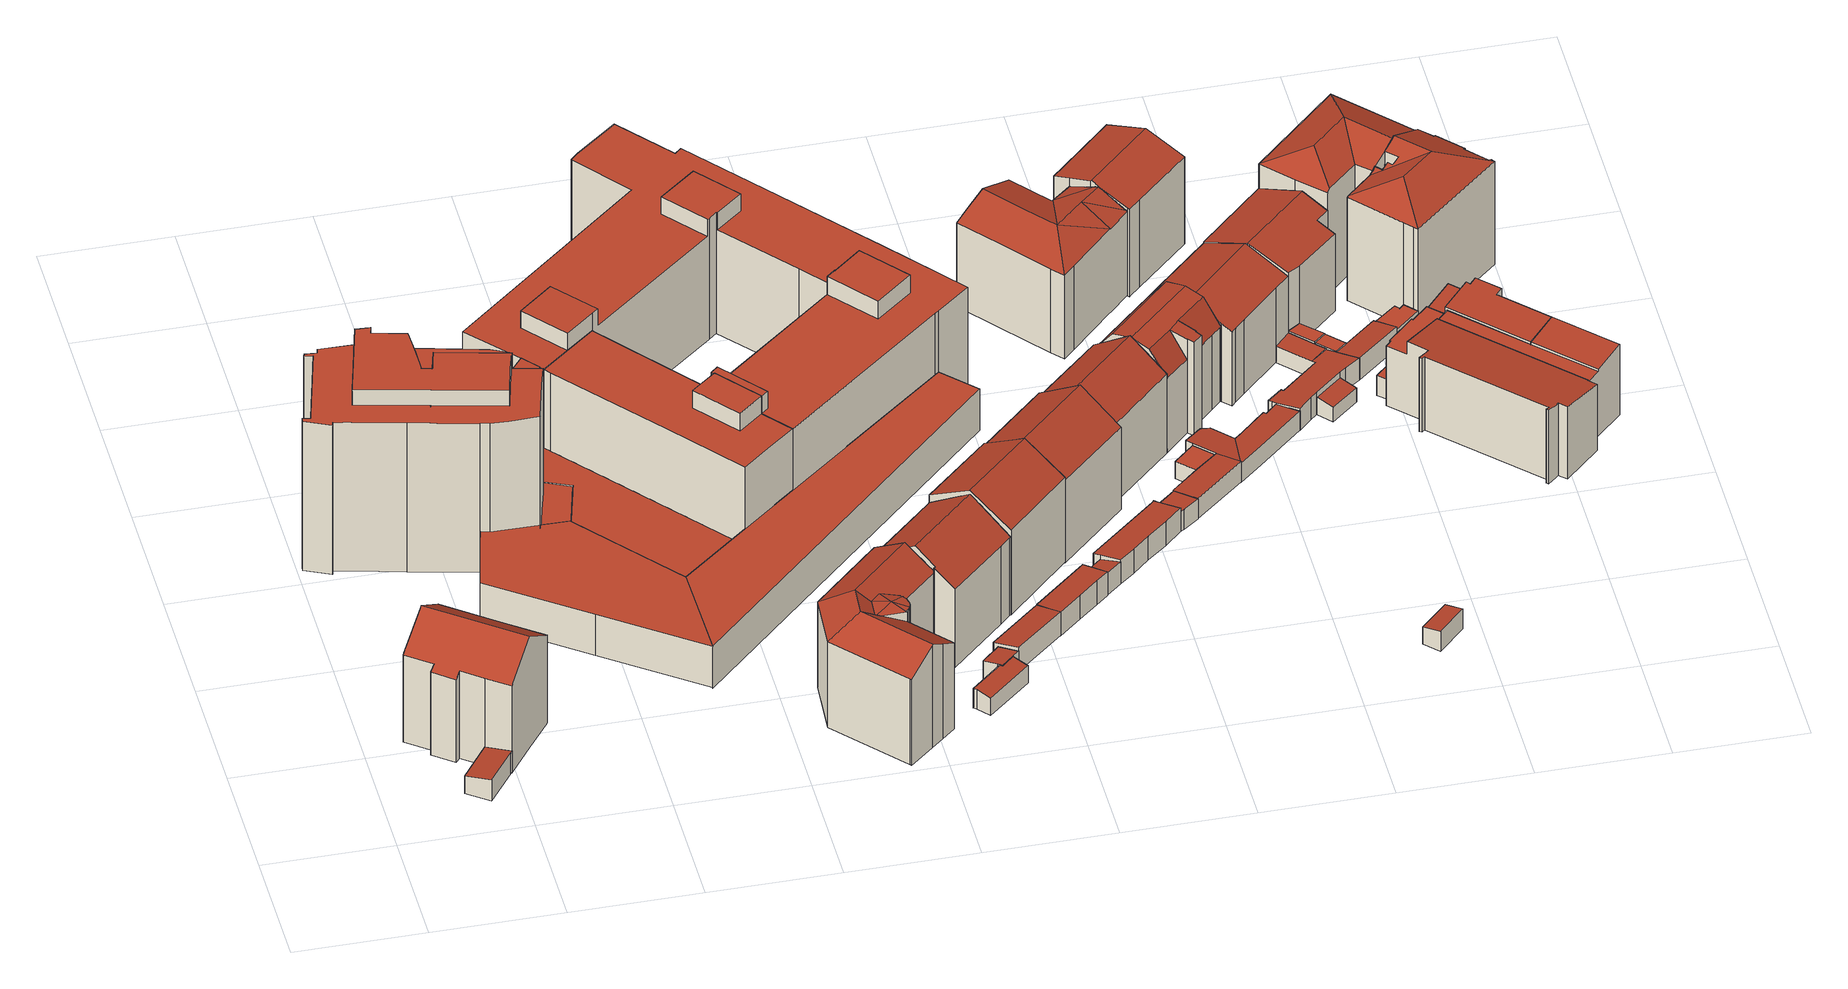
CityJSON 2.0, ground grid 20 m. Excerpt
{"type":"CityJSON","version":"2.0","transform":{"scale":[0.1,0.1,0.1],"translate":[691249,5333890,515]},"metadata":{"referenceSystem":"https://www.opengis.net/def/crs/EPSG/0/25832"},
"CityObjects":{
"building1":{"type":"Building","attributes":{"Gemeindeschluessel":"09162000","HoeheDach":"520.071","HoeheGrund":"516.260","Methode":"1000","NiedrigsteTraufeDesGebaeudes":"519.532","Geometrietyp2DReferenz":"3000","function":"31001_9998","roofType":"1000","measuredHeight":3.81,"storeysAboveGround":1},"geometry":[{"type":"MultiSurface","lod":"2","boundaries":[[[0,1,2,3,4]],[[2,5,6,3]],[[7,6,5,8,9]],[[0,9,8,1]],[[4,7,9,0]],[[1,8,5,2]],[[3,6,7,4]]],"semantics":{"surfaces":[{"type":"GroundSurface"},{"type":"WallSurface"},{"type":"RoofSurface"}],"values":[0,1,2,1,1,1,1]}}]},
"building2":{"type":"Building","attributes":{"Gemeindeschluessel":"09162000","HoeheDach":"536.279","HoeheGrund":"516.120","Methode":"2000","NiedrigsteTraufeDesGebaeudes":"531.149","Geometrietyp2DReferenz":"3000","function":"31001_9998","roofType":"3100","measuredHeight":20.16,"storeysAboveGround":4},"geometry":[{"type":"MultiSurface","lod":"2","boundaries":[[[10,11,12,13,14,15,16,17,18,19,20,21,22]],[[23,14,13,24]],[[25,20,19,26]],[[24,13,12,27]],[[28,29,30,31,23,24,27,32,33,34,35,25,26,36,37,38,39]],[[31,30,29,28,39,40,41,17,16,15]],[[17,41,40,42,43,18]],[[33,10,22,34]],[[22,21,20,25,35,34]],[[42,40,39,38,37,43]],[[32,11,10,33]],[[31,15,14,23]],[[27,12,11,32]],[[19,18,43,37,36,26]]],"semantics":{"surfaces":[{"type":"RoofSurface"},{"type":"WallSurface"},{"type":"GroundSurface"}],"values":[0,1,1,1,2,1,0,1,1,1,1,1,1,1]}}]},
"building3":{"type":"Building","attributes":{"Gemeindeschluessel":"09162000","HoeheDach":"545.837","HoeheGrund":"516.020","Methode":"2000","NiedrigsteTraufeDesGebaeudes":"520.255","Geometrietyp2DReferenz":"3000","function":"31001_9998","roofType":"1000","measuredHeight":29.82,"storeysAboveGround":9},"geometry":[{"type":"MultiSurface","lod":"2","boundaries":[[[44,45,46,47]],[[48,49,50,51]],[[52,53,54,55,56,57,46,45,58,59,60,61,62,63,64,65,66,67,68,69,70,71,72,73,74,75,76,77,78,79,80,81,82,83]],[[84,85,86,87,88,89,90,91,92,93]],[[84,94,95,85]],[[96,97,98,99]],[[96,100,101,102,103,104,97]],[[68,105,106,66,65,107,108,109,110,69]],[[111,91,90,112,113,99,98]],[[114,74,73,115]],[[72,116,104,103,51,50,117,73]],[[50,49,118,117]],[[49,48,102,101,119,120,118]],[[109,108,107,121,122,95,94,123,124,111,98,97,104,116,125,126,110]],[[127,77,76,128]],[[65,64,63,129,130,87,86,122,121,107]],[[131,82,81,132]],[[106,105,133]],[[81,80,79,78,77,127,134,135,136,132]],[[129,63,62,137]],[[133,67,66,106]],[[93,92,91,111,124,123]],[[138,52,83,139]],[[140,53,52,138]],[[141,142,47,46,57,56,55,143]],[[144,145,146,137,62,61,60,59]],[[103,102,48,51]],[[93,123,94,84]],[[73,117,118,120,115]],[[105,68,67,133]],[[87,130,147,148,149,150,151,152,88]],[[110,126,125,116,72,71,70,69]],[[139,83,82,131]],[[153,154,155,156,157,158,44,47,142,141,143,159,140,138,139,131,132,136,135,134,127,128,160,114,115,120,119,101,100,96,99,113,112,161,152,151,150,149]],[[85,95,122,86]],[[158,157,156,162,144,59,58,45,44]],[[156,155,154,153,149,148,163,164,165,162]],[[128,76,75,160]],[[159,143,55,54,53,140]],[[89,88,152,161,112,90]],[[160,75,74,114]],[[137,146,145,144,162,165,164,163,148,147,130,129]]],"semantics":{"surfaces":[{"type":"WallSurface"},{"type":"RoofSurface"},{"type":"GroundSurface"}],"values":[0,0,1,1,0,0,0,0,0,0,0,1,0,1,0,0,0,1,0,0,0,0,0,0,0,0,1,0,0,0,0,0,0,2,0,0,0,0,0,0,0,1]}}]},
"building4":{"type":"Building","attributes":{"Gemeindeschluessel":"09162000","HoeheDach":"523.400","HoeheGrund":"516.000","Methode":"1000","NiedrigsteTraufeDesGebaeudes":"523.400","Geometrietyp2DReferenz":"3000","function":"31001_9998","roofType":"1000","measuredHeight":7.4,"storeysAboveGround":1},"geometry":[{"type":"MultiSurface","lod":"2","boundaries":[[[166,167,168,169]],[[168,170,171,47,172,169]],[[173,174,175,176]],[[173,176,166,169,172,47,177,44,178,156,179,180]],[[181,182,44,177,47,171]],[[183,184,156,178,44,182]],[[176,175,167,166]],[[180,185,174,173]],[[186,185,180,179,156,184]],[[175,174,185,186,184,183,182,181,171,170,168,167]]],"semantics":{"surfaces":[{"type":"WallSurface"},{"type":"GroundSurface"},{"type":"RoofSurface"}],"values":[0,0,0,1,0,0,0,0,0,2]}}]},
"building5":{"type":"Building","attributes":{"Gemeindeschluessel":"09162000","HoeheDach":"534.581","HoeheGrund":"515.960","Methode":"2000","NiedrigsteTraufeDesGebaeudes":"520.290","Geometrietyp2DReferenz":"3000","function":"31001_2000","roofType":"1000","measuredHeight":18.62},"geometry":[{"type":"MultiSurface","lod":"2","boundaries":[[[148,187,162,188,189,190,191,192,193,194]],[[195,192,191,196]],[[197,189,188,180]],[[190,189,197,198,196,191]],[[180,188,162,156]],[[199,149,148,194,200,201,152]],[[193,202,200,194]],[[200,202,203,204,205,201]],[[201,205,204,206,207,152]],[[162,187,148,149,208,156]],[[203,202,193,192,195,209,210,206,204]],[[180,156,208,149,199,152,207,206,210,209,195,196,198,197]]],"semantics":{"surfaces":[{"type":"RoofSurface"},{"type":"WallSurface"},{"type":"GroundSurface"}],"values":[0,1,1,1,1,1,1,0,1,1,1,2]}}]},
"building6":{"type":"Building","attributes":{"Gemeindeschluessel":"09162000","HoeheDach":"537.671","HoeheGrund":"515.870","Methode":"2000","NiedrigsteTraufeDesGebaeudes":"534.485","Geometrietyp2DReferenz":"3000","function":"31001_9998","roofType":"1000","measuredHeight":21.8,"storeysAboveGround":6},"geometry":[{"type":"MultiSurface","lod":"2","boundaries":[[[211,212,213,214]],[[215,216,217,218]],[[219,220,221,222,223,224]],[[225,226,227,228]],[[227,229,212,211,230,228]],[[216,231,222,221,232,233,234,235,236,217]],[[237,238,219,224,239,240,226,225]],[[231,216,215,241]],[[220,219,238,237,225,228,230,211,214,242,243,234,233,232,221]],[[241,215,218,244]],[[245,246,243,242,214,213]],[[243,246,235,234]],[[244,218,217,236]],[[226,240,239,224,223,222,231,241,244,236,235,246,245,213,212,229,227]]],"semantics":{"surfaces":[{"type":"WallSurface"},{"type":"RoofSurface"},{"type":"GroundSurface"}],"values":[0,1,0,0,0,0,0,0,2,0,0,0,0,1]}}]},
"building7":{"type":"Building","attributes":{"Gemeindeschluessel":"09162000","HoeheDach":"534.270","HoeheGrund":"515.720","Methode":"2000","NiedrigsteTraufeDesGebaeudes":"531.199","Geometrietyp2DReferenz":"3000","function":"31001_1000","roofType":"3100","measuredHeight":18.55,"storeysAboveGround":5},"geometry":[{"type":"MultiSurface","lod":"2","boundaries":[[[247,248,249,250,251]],[[252,253,254,255]],[[256,253,257,258,259,260,261]],[[262,263,264,265]],[[266,267,268,269]],[[270,254,271,272]],[[273,274,255,275]],[[276,277,278,279,280]],[[281,282,283]],[[284,285,262,265,286,250,249,277,276,287,288,289,266,269,273,275,270,272,290,291]],[[292,293,294,295,258]],[[290,272,271,256,261]],[[263,296,293,292,247,251,297,264]],[[269,268,274,273]],[[256,271,254,253]],[[279,278,248,247,292]],[[258,295,259]],[[274,268,267,298,252,255]],[[252,283,299]],[[252,298,300,301,302,281,283]],[[285,284,294,293,296]],[[290,261,260,291]],[[287,276,280,282,281,302]],[[266,289,300,298,267]],[[263,262,285,296]],[[286,297,251,250]],[[287,302,301,288]],[[299,257,253,252]],[[275,255,254,270]],[[284,291,260,259,295,294]],[[265,264,297,286]],[[288,301,300,289]],[[292,257,299]],[[249,248,278,277]],[[292,258,257]],[[283,282,280,279,292,299]]],"semantics":{"surfaces":[{"type":"WallSurface"},{"type":"RoofSurface"},{"type":"GroundSurface"}],"values":[0,1,1,0,0,0,0,0,0,2,1,0,1,0,1,1,0,1,0,1,0,0,0,0,0,0,0,1,0,0,0,0,1,0,1,1]}}]},
"building8":{"type":"Building","attributes":{"Gemeindeschluessel":"09162000","HoeheDach":"523.367","HoeheGrund":"515.763","Methode":"1000","NiedrigsteTraufeDesGebaeudes":"523.367","Geometrietyp2DReferenz":"3000","function":"31001_9998","roofType":"1000","measuredHeight":7.6,"storeysAboveGround":2},"geometry":[{"type":"MultiSurface","lod":"2","boundaries":[[[303,174,304,305]],[[304,174,185,306]],[[307,305,304,306,308]],[[307,309,303,305]],[[308,310,309,307]],[[306,185,310,308]],[[174,303,309,310,185]]],"semantics":{"surfaces":[{"type":"WallSurface"},{"type":"GroundSurface"},{"type":"RoofSurface"}],"values":[0,0,1,0,0,0,2]}}]},
"building9":{"type":"Building","attributes":{"Gemeindeschluessel":"09162000","HoeheDach":"537.680","HoeheGrund":"515.738","Methode":"2000","NiedrigsteTraufeDesGebaeudes":"534.500","Geometrietyp2DReferenz":"3000","function":"31001_9998","roofType":"1000","measuredHeight":21.94,"storeysAboveGround":6},"geometry":[{"type":"MultiSurface","lod":"2","boundaries":[[[311,312,313,314]],[[315,316,317,318]],[[319,320,321,322,323,324,325,326,327,328]],[[329,330,331,332]],[[333,334,335,336]],[[337,334,333,338]],[[339,337,338,340,341]],[[342,343,344,319,328,329,332,345,346,347,348,349,350,351,352,341,340,338,333,336,353,354,355]],[[319,344,356,231,357,320]],[[328,327,330,329]],[[358,359,342,355]],[[360,361,350,349]],[[362,363,357,231]],[[357,363,321,320]],[[352,364,339,341]],[[345,332,331,365,366,367]],[[368,369,366,365]],[[370,314,313,371]],[[342,359,372,343]],[[316,315,324,323]],[[373,227,348,347,374,375]],[[360,227,373,376,377,378,311,314,370,368,365,331,330,327,326,379,380,317,316,323,322,362,231,356,372,359,358,381,382,335,334,337,339,364,383,361]],[[353,382,381,354]],[[326,325,384,379]],[[348,227,360,349]],[[335,382,353,336]],[[313,312,385,367,366,369,371]],[[383,364,352,351]],[[343,372,356,344]],[[379,384,386,380]],[[322,321,363,362]],[[347,346,385,312,311,378,387,374]],[[345,367,385,346]],[[373,375,388,376]],[[315,318,386,384,325,324]],[[383,351,350,361]],[[380,386,318,317]],[[388,375,374,387,389]],[[377,376,388,389]],[[377,389,387,378]],[[370,371,369,368]],[[381,358,355,354]]],"semantics":{"surfaces":[{"type":"WallSurface"},{"type":"GroundSurface"},{"type":"RoofSurface"}],"values":[0,0,0,0,0,0,0,1,0,0,0,0,0,2,0,0,0,0,0,0,0,2,0,0,0,0,2,0,0,0,0,0,0,0,2,0,0,2,0,0,0,0]}}]},
"building10":{"type":"Building","attributes":{"Gemeindeschluessel":"09162000","HoeheDach":"519.479","HoeheGrund":"515.871","Methode":"1000","NiedrigsteTraufeDesGebaeudes":"518.976","Geometrietyp2DReferenz":"3000","function":"31001_2000","roofType":"1000","measuredHeight":3.61},"geometry":[{"type":"MultiSurface","lod":"2","boundaries":[[[390,391,392,393]],[[394,395,396,397]],[[398,395,394,399]],[[400,401,390,393]],[[402,403,392,391]],[[398,399,401,400]],[[401,399,394,397,402,391,390]],[[402,397,396,403]],[[398,400,393,392,403,396,395]]],"semantics":{"surfaces":[{"type":"WallSurface"},{"type":"RoofSurface"},{"type":"GroundSurface"}],"values":[0,0,0,0,0,0,1,0,2]}}]},
"building11":{"type":"Building","attributes":{"Gemeindeschluessel":"09162000","HoeheDach":"534.460","HoeheGrund":"515.673","Methode":"2000","NiedrigsteTraufeDesGebaeudes":"529.785","Geometrietyp2DReferenz":"3000","function":"31001_1000","roofType":"3100","measuredHeight":18.79,"storeysAboveGround":4},"geometry":[{"type":"MultiSurface","lod":"2","boundaries":[[[404,405,406,407,408]],[[290,409,410,411,272]],[[272,411,412,413]],[[408,407,414,415]],[[415,414,416,417]],[[410,406,405,418,412,411]],[[291,419,409,290]],[[417,416,420,421]],[[421,420,419,291]],[[409,419,420,416,414,407,406,410]],[[404,408,415,417,421,291,290,272,413,422]],[[422,418,405,404]],[[413,412,418,422]]],"semantics":{"surfaces":[{"type":"WallSurface"},{"type":"RoofSurface"},{"type":"GroundSurface"}],"values":[0,0,0,0,0,1,0,0,0,1,2,0,0]}}]},
"building12":{"type":"Building","attributes":{"Gemeindeschluessel":"09162000","HoeheDach":"519.513","HoeheGrund":"515.730","Methode":"2000","NiedrigsteTraufeDesGebaeudes":"518.889","Geometrietyp2DReferenz":"3000","function":"31001_2000","roofType":"2100","measuredHeight":3.78},"geometry":[{"type":"MultiSurface","lod":"2","boundaries":[[[423,424,425,426]],[[427,428,429,430]],[[430,429,424,423]],[[426,425,431,432]],[[430,423,426,432,433,434,427]],[[434,435,428,427]],[[424,429,428,435,436,431,425]],[[432,431,436,433]],[[433,436,435,434]]],"semantics":{"surfaces":[{"type":"WallSurface"},{"type":"GroundSurface"},{"type":"RoofSurface"}],"values":[0,0,0,0,1,0,2,0,0]}}]},
"building13":{"type":"Building","attributes":{"Gemeindeschluessel":"09162000","HoeheDach":"520.093","HoeheGrund":"515.823","Methode":"1000","NiedrigsteTraufeDesGebaeudes":"519.306","Geometrietyp2DReferenz":"3000","function":"31001_2000","roofType":"2100","measuredHeight":4.27},"geometry":[{"type":"MultiSurface","lod":"2","boundaries":[[[437,438,439,440]],[[441,442,443,444]],[[437,443,442,438]],[[440,444,443,437]],[[439,441,444,440]],[[438,442,441,439]]],"semantics":{"surfaces":[{"type":"GroundSurface"},{"type":"RoofSurface"},{"type":"WallSurface"}],"values":[0,1,2,2,2,2]}}]},
"building14":{"type":"Building","attributes":{"Gemeindeschluessel":"09162000","HoeheDach":"535.106","HoeheGrund":"515.667","Methode":"1000","NiedrigsteTraufeDesGebaeudes":"531.025","Geometrietyp2DReferenz":"3000","function":"31001_1000","roofType":"3100","measuredHeight":19.44,"storeysAboveGround":4},"geometry":[{"type":"MultiSurface","lod":"2","boundaries":[[[445,446,447,448]],[[408,449,446,445,404]],[[450,408,404,451]],[[408,450,452,449]],[[451,448,447,452,450]],[[404,445,448,451]],[[446,449,452,447]]],"semantics":{"surfaces":[{"type":"RoofSurface"},{"type":"WallSurface"},{"type":"GroundSurface"}],"values":[0,1,2,1,1,1,0]}}]},
"building15":{"type":"Building","attributes":{"Gemeindeschluessel":"09162000","HoeheDach":"519.973","HoeheGrund":"515.728","Methode":"2000","NiedrigsteTraufeDesGebaeudes":"519.344","Geometrietyp2DReferenz":"3000","function":"31001_2000","roofType":"1000","measuredHeight":4.25,"storeysAboveGround":1},"geometry":[{"type":"MultiSurface","lod":"2","boundaries":[[[453,454,455,456]],[[457,458,459,460]],[[461,462,463,464]],[[460,465,461,464,466,453,456,457]],[[465,467,462,461]],[[464,463,468,466]],[[456,455,458,457]],[[458,455,454,468,463,462,467,459]],[[460,459,467,465]],[[466,468,454,453]]],"semantics":{"surfaces":[{"type":"WallSurface"},{"type":"GroundSurface"},{"type":"RoofSurface"}],"values":[0,0,0,1,0,0,0,2,0,0]}}]},
"building16":{"type":"Building","attributes":{"Gemeindeschluessel":"09162000","HoeheDach":"519.775","HoeheGrund":"515.794","Methode":"1000","NiedrigsteTraufeDesGebaeudes":"518.829","Geometrietyp2DReferenz":"3000","function":"31001_2000","roofType":"2100","measuredHeight":3.98},"geometry":[{"type":"MultiSurface","lod":"2","boundaries":[[[469,470,471,472]],[[473,474,472,471]],[[475,469,472,474]],[[470,469,475,476]],[[473,476,475,474]],[[473,471,470,476]]],"semantics":{"surfaces":[{"type":"RoofSurface"},{"type":"WallSurface"},{"type":"GroundSurface"}],"values":[0,1,1,1,2,1]}}]},
"building17":{"type":"Building","attributes":{"Gemeindeschluessel":"09162000","HoeheDach":"535.106","HoeheGrund":"515.593","Methode":"1000","NiedrigsteTraufeDesGebaeudes":"530.546","Geometrietyp2DReferenz":"3000","function":"31001_9998","roofType":"3100","measuredHeight":19.51,"storeysAboveGround":4},"geometry":[{"type":"MultiSurface","lod":"2","boundaries":[[[477,478,479,480]],[[481,482,483,484]],[[480,485,486,477]],[[483,482,486,485]],[[480,479,484,483,485]],[[486,482,481,478,477]],[[479,478,481,484]]],"semantics":{"surfaces":[{"type":"WallSurface"},{"type":"RoofSurface"},{"type":"GroundSurface"}],"values":[0,1,2,0,0,0,1]}}]},
"building18":{"type":"Building","attributes":{"Gemeindeschluessel":"09162000","HoeheDach":"520.114","HoeheGrund":"515.799","Methode":"1000","NiedrigsteTraufeDesGebaeudes":"519.404","Geometrietyp2DReferenz":"3000","function":"31001_2000","roofType":"1000","measuredHeight":4.32},"geometry":[{"type":"MultiSurface","lod":"2","boundaries":[[[487,488,489,475]],[[490,491,492,493]],[[494,495,491,490]],[[496,489,488,497,498,492,491,495,499,500]],[[493,492,498,501]],[[502,500,499,503]],[[503,499,495,494]],[[501,498,497,504]],[[502,503,494,490,493,501,504,487,475,476]],[[476,496,500,502]],[[504,497,488,487]],[[475,489,496,476]]],"semantics":{"surfaces":[{"type":"WallSurface"},{"type":"RoofSurface"},{"type":"GroundSurface"}],"values":[0,0,0,1,0,0,0,0,2,0,0,0]}}]},
"building19":{"type":"Building","attributes":{"Gemeindeschluessel":"09162000","HoeheDach":"534.159","HoeheGrund":"515.593","Methode":"1000","NiedrigsteTraufeDesGebaeudes":"529.786","Geometrietyp2DReferenz":"3000","function":"31001_9998","roofType":"3100","measuredHeight":18.57,"storeysAboveGround":4},"geometry":[{"type":"MultiSurface","lod":"2","boundaries":[[[505,506,507,480]],[[508,509,510,511]],[[508,480,507,512,509]],[[505,511,510,513,506]],[[512,513,510,509]],[[480,508,511,505]],[[506,513,512,507]]],"semantics":{"surfaces":[{"type":"GroundSurface"},{"type":"RoofSurface"},{"type":"WallSurface"}],"values":[0,1,2,2,1,2,2]}}]},
"building20":{"type":"Building","attributes":{"Gemeindeschluessel":"09162000","HoeheDach":"519.472","HoeheGrund":"515.750","Methode":"1000","NiedrigsteTraufeDesGebaeudes":"518.964","Geometrietyp2DReferenz":"3000","function":"31001_2000","roofType":"9999","measuredHeight":3.72},"geometry":[{"type":"MultiSurface","lod":"2","boundaries":[[[514,493,490,515,516]],[[515,490,517,518]],[[516,515,518,519]],[[520,521,519,518,517]],[[514,516,519,521]],[[514,521,520,493]],[[490,493,520,517]]],"semantics":{"surfaces":[{"type":"GroundSurface"},{"type":"WallSurface"},{"type":"RoofSurface"}],"values":[0,1,1,2,1,1,1]}}]},
"building21":{"type":"Building","attributes":{"Gemeindeschluessel":"09162000","HoeheDach":"519.459","HoeheGrund":"515.780","Methode":"2000","NiedrigsteTraufeDesGebaeudes":"519.045","Geometrietyp2DReferenz":"3000","function":"31001_2000","roofType":"1000","measuredHeight":3.68},"geometry":[{"type":"MultiSurface","lod":"2","boundaries":[[[522,523,524,525,526,527]],[[528,529,530,531,532,533]],[[525,530,529,526]],[[522,533,532,523]],[[527,528,533,522]],[[526,529,528,527]],[[524,531,530,525]],[[523,532,531,524]]],"semantics":{"surfaces":[{"type":"GroundSurface"},{"type":"RoofSurface"},{"type":"WallSurface"}],"values":[0,1,2,2,2,2,2,2]}}]},
"building22":{"type":"Building","attributes":{"Gemeindeschluessel":"09162000","HoeheDach":"533.083","HoeheGrund":"515.580","Methode":"2000","NiedrigsteTraufeDesGebaeudes":"530.790","Geometrietyp2DReferenz":"3000","function":"31001_1000","roofType":"3100","measuredHeight":17.5,"storeysAboveGround":4},"geometry":[{"type":"MultiSurface","lod":"2","boundaries":[[[534,535,536,537,538,539,540,541]],[[542,543,544,545,546,547,548,549,550,551,552,553,554,555,540,539,538,537,556,557]],[[548,558,559,549]],[[560,561,562,563,564,565]],[[566,567,568,569]],[[545,544,570,571]],[[534,541,572,562]],[[572,573,562]],[[544,543,542,557,567,566,574,570]],[[568,536,535,569]],[[551,564,563,552]],[[568,567,557,556,537,536]],[[572,541,540,555,554,573]],[[569,535,534,562,561]],[[563,562,573,554,553,552]],[[559,565,564,551,550,549]],[[547,546,575,576,558,548]],[[570,574,561,571]],[[576,575,571,561,560,565,559,558]],[[545,571,575,546]],[[574,566,569,561]]],"semantics":{"surfaces":[{"type":"WallSurface"},{"type":"GroundSurface"},{"type":"RoofSurface"}],"values":[0,1,0,2,2,0,2,2,0,2,0,0,0,2,0,0,0,2,2,0,2]}}]},
"building23":{"type":"Building","attributes":{"Gemeindeschluessel":"09162000","HoeheDach":"518.796","HoeheGrund":"515.670","Methode":"1000","NiedrigsteTraufeDesGebaeudes":"518.796","Geometrietyp2DReferenz":"3000","function":"31001_2000","roofType":"1000","measuredHeight":3.13},"geometry":[{"type":"MultiSurface","lod":"2","boundaries":[[[577,578,579,580,581,582]],[[579,583,584,580]],[[578,577,582,585,586,587]],[[588,585,582,581,580,584]],[[587,586,585,588,584,583]],[[578,587,583,579]]],"semantics":{"surfaces":[{"type":"GroundSurface"},{"type":"WallSurface"},{"type":"RoofSurface"}],"values":[0,1,1,1,2,1]}}]},
"building24":{"type":"Building","attributes":{"Gemeindeschluessel":"09162000","HoeheDach":"533.880","HoeheGrund":"515.590","Methode":"2000","NiedrigsteTraufeDesGebaeudes":"528.986","Geometrietyp2DReferenz":"3000","function":"31001_9998","roofType":"3100","measuredHeight":18.29,"storeysAboveGround":4},"geometry":[{"type":"MultiSurface","lod":"2","boundaries":[[[589,590,591,592]],[[593,594,595,505]],[[596,597,598,599]],[[600,601,602,603,598,597]],[[604,605,606,607]],[[607,606,608,609]],[[610,611,601]],[[609,608,612,613]],[[505,506,614,600,597,596,593]],[[602,615,616]],[[611,612,608,606,605,615,602,601]],[[506,613,612,611,610,614]],[[616,617,618,619,603,602]],[[620,592,591,599,598,603,619]],[[621,618,617,622]],[[604,622,617,616,615,605]],[[593,596,599,591,590,594]],[[604,607,609,613,506,505,595,589,592,620,621,622]],[[614,610,601,600]],[[620,619,618,621]],[[595,594,590,589]]],"semantics":{"surfaces":[{"type":"WallSurface"},{"type":"RoofSurface"},{"type":"GroundSurface"}],"values":[0,0,1,1,0,0,0,0,0,0,1,0,1,0,0,0,1,2,1,0,0]}}]},
"building25":{"type":"Building","attributes":{"Gemeindeschluessel":"09162000","HoeheDach":"519.141","HoeheGrund":"515.710","Methode":"1000","NiedrigsteTraufeDesGebaeudes":"518.559","Geometrietyp2DReferenz":"3000","function":"31001_2000","roofType":"1000","measuredHeight":3.43},"geometry":[{"type":"MultiSurface","lod":"2","boundaries":[[[623,624,625,626]],[[626,625,627,628]],[[629,630,631,632]],[[633,634,531,582]],[[635,636,637,638,628,627]],[[633,639,632,631,640,634]],[[581,582,531,641,642,580]],[[639,633,582,581,580,623,626,628,638,637,643,644,645,646,629,632]],[[636,647,648,644,643,637]],[[580,642,624,623]],[[646,649,630,629]],[[640,631,630,649,650,648,647,636,634]],[[642,641,531,634,636,635,627,625,624]],[[650,649,646,645,644,648]]],"semantics":{"surfaces":[{"type":"WallSurface"},{"type":"GroundSurface"},{"type":"RoofSurface"}],"values":[0,0,0,0,0,0,0,1,0,0,0,2,2,0]}}]},
"building26":{"type":"Building","attributes":{"Gemeindeschluessel":"09162000","HoeheDach":"519.382","HoeheGrund":"515.790","Methode":"1000","NiedrigsteTraufeDesGebaeudes":"518.948","Geometrietyp2DReferenz":"3000","function":"31001_2000","roofType":"1000","measuredHeight":3.59},"geometry":[{"type":"MultiSurface","lod":"2","boundaries":[[[651,652,653,654]],[[655,653,652,656]],[[657,651,654,658]],[[658,654,653,655]],[[656,652,651,657]],[[658,655,656,657]]],"semantics":{"surfaces":[{"type":"RoofSurface"},{"type":"WallSurface"},{"type":"GroundSurface"}],"values":[0,1,1,1,1,2]}}]},
"building27":{"type":"Building","attributes":{"Gemeindeschluessel":"09162000","HoeheDach":"533.564","HoeheGrund":"515.530","Methode":"1000","NiedrigsteTraufeDesGebaeudes":"531.314","Geometrietyp2DReferenz":"3000","function":"31001_1000","roofType":"3100","measuredHeight":18.03,"storeysAboveGround":4},"geometry":[{"type":"MultiSurface","lod":"2","boundaries":[[[659,660,661,662,663,664,665,666,667,668,669,670,671,672,673]],[[667,674,675,668]],[[662,676,677,663]],[[666,678,674,667]],[[679,677,676,680,681,682,683,684,685]],[[661,660,659,682,681,680]],[[684,683,673,672,671,686]],[[661,680,676,662]],[[675,687,688,686,671,670,669,668]],[[673,683,682,659]],[[665,664,663,677,679,685,678,666]],[[674,678,685,684,686,688,687,675]]],"semantics":{"surfaces":[{"type":"GroundSurface"},{"type":"WallSurface"},{"type":"RoofSurface"}],"values":[0,1,1,1,2,1,1,1,1,1,1,2]}}]},
"building28":{"type":"Building","attributes":{"Gemeindeschluessel":"09162000","HoeheDach":"531.996","HoeheGrund":"515.571","Methode":"1000","NiedrigsteTraufeDesGebaeudes":"528.992","Geometrietyp2DReferenz":"3000","function":"31001_1000","roofType":"3100","measuredHeight":16.43,"storeysAboveGround":4},"geometry":[{"type":"MultiSurface","lod":"2","boundaries":[[[689,690,691,692]],[[692,691,693,694]],[[690,695,696,697,698,699,693,691]],[[700,701,702,703]],[[701,704,591,697,696,702]],[[592,620,698,697,591]],[[701,700,705,704]],[[592,591,704,705]],[[690,689,706,695]],[[695,706,703,702,696]],[[707,699,698,620]],[[689,692,694,707,620,592,705,700,703,706]],[[694,693,699,707]]],"semantics":{"surfaces":[{"type":"WallSurface"},{"type":"RoofSurface"},{"type":"GroundSurface"}],"values":[0,0,1,0,1,0,0,0,0,0,0,2,0]}}]},
"building29":{"type":"Building","attributes":{"Gemeindeschluessel":"09162000","HoeheDach":"519.631","HoeheGrund":"515.598","Methode":"2000","NiedrigsteTraufeDesGebaeudes":"518.588","Geometrietyp2DReferenz":"3000","function":"31001_2000","roofType":"1000","measuredHeight":4.03},"geometry":[{"type":"MultiSurface","lod":"2","boundaries":[[[708,709,710]],[[711,712,713,714]],[[715,716,717,718]],[[719,720,721,722]],[[718,717,712,711]],[[723,724,725,726]],[[706,727,728,729]],[[716,730,731,732,725,724,733,721,720,708,710,734,735,713,712,717]],[[714,713,735,736]],[[689,737,727,706]],[[738,732,731,739]],[[736,689,706,729,719,722,740,723,726,738,739,741,715,718,711,714]],[[722,721,733,740]],[[740,733,724,723]],[[729,728,709,708,720,719]],[[726,725,732,738]],[[734,710,709,728,727,737]],[[741,730,716,715]],[[736,735,734,737,689]],[[739,731,730,741]]],"semantics":{"surfaces":[{"type":"WallSurface"},{"type":"RoofSurface"},{"type":"GroundSurface"}],"values":[0,0,0,0,0,0,0,1,0,0,0,2,0,0,0,0,1,0,0,0]}}]},
"building30":{"type":"Building","attributes":{"Gemeindeschluessel":"09162000","HoeheDach":"518.712","HoeheGrund":"515.650","Methode":"1000","NiedrigsteTraufeDesGebaeudes":"518.216","Geometrietyp2DReferenz":"3000","function":"31001_2000","roofType":"1000","measuredHeight":3.06},"geometry":[{"type":"MultiSurface","lod":"2","boundaries":[[[723,742,743,744]],[[745,746,747,726]],[[726,747,742,723]],[[726,723,744,745]],[[744,743,746,745]],[[746,743,742,747]]],"semantics":{"surfaces":[{"type":"WallSurface"},{"type":"GroundSurface"},{"type":"RoofSurface"}],"values":[0,0,0,1,0,2]}}]},
"building31":{"type":"Building","attributes":{"Gemeindeschluessel":"09162000","HoeheDach":"519.080","HoeheGrund":"515.672","Methode":"1000","NiedrigsteTraufeDesGebaeudes":"519.080","Geometrietyp2DReferenz":"3000","function":"31001_2000","roofType":"1000","measuredHeight":3.41},"geometry":[{"type":"MultiSurface","lod":"2","boundaries":[[[748,749,750,751]],[[751,752,753,748]],[[749,748,753,754]],[[754,755,750,749]],[[751,750,755,752]],[[754,753,752,755]]],"semantics":{"surfaces":[{"type":"WallSurface"},{"type":"GroundSurface"},{"type":"RoofSurface"}],"values":[0,0,1,0,2,0]}}]},
"building32":{"type":"Building","attributes":{"Gemeindeschluessel":"09162000","HoeheDach":"532.195","HoeheGrund":"515.290","Methode":"2000","NiedrigsteTraufeDesGebaeudes":"529.273","Geometrietyp2DReferenz":"3000","function":"31001_9998","roofType":"3100","measuredHeight":16.91,"storeysAboveGround":4},"geometry":[{"type":"MultiSurface","lod":"2","boundaries":[[[756,757,758,759]],[[760,761,762,763]],[[764,765,766,767,768]],[[769,770,765,764]],[[766,771,758,757,767]],[[759,758,771,772,773]],[[763,762,770,769]],[[773,772,761,760]],[[768,767,757,756]],[[759,773,760,763,769,764,768,756]],[[765,770,762,761,772,771,766]]],"semantics":{"surfaces":[{"type":"WallSurface"},{"type":"RoofSurface"},{"type":"GroundSurface"}],"values":[0,0,0,0,1,0,0,0,0,2,1]}}]},
"building33":{"type":"Building","attributes":{"Gemeindeschluessel":"09162000","HoeheDach":"519.039","HoeheGrund":"515.690","Methode":"1000","NiedrigsteTraufeDesGebaeudes":"519.039","Geometrietyp2DReferenz":"3000","function":"31001_2000","roofType":"1000","measuredHeight":3.35},"geometry":[{"type":"MultiSurface","lod":"2","boundaries":[[[774,775,776,749]],[[775,777,778,776]],[[749,754,779,774]],[[754,778,777,779]],[[749,776,778,754]],[[779,777,775,774]]],"semantics":{"surfaces":[{"type":"WallSurface"},{"type":"RoofSurface"},{"type":"GroundSurface"}],"values":[0,1,2,0,0,0]}}]},
"building34":{"type":"Building","attributes":{"Gemeindeschluessel":"09162000","HoeheDach":"519.568","HoeheGrund":"515.620","Methode":"1000","NiedrigsteTraufeDesGebaeudes":"518.898","Geometrietyp2DReferenz":"3000","function":"31001_2000","roofType":"1000","measuredHeight":3.95},"geometry":[{"type":"MultiSurface","lod":"2","boundaries":[[[722,780,781,721]],[[722,719,782,783,784,780]],[[785,784,783,786]],[[721,781,785,786,787,720]],[[787,786,783,782]],[[781,780,784,785]],[[722,721,720,719]],[[720,787,782,719]]],"semantics":{"surfaces":[{"type":"WallSurface"},{"type":"GroundSurface"},{"type":"RoofSurface"}],"values":[0,1,0,2,0,0,0,0]}}]},
"building35":{"type":"Building","attributes":{"Gemeindeschluessel":"09162000","HoeheDach":"518.984","HoeheGrund":"515.550","Methode":"1000","NiedrigsteTraufeDesGebaeudes":"518.984","Geometrietyp2DReferenz":"3000","function":"31001_2000","roofType":"1000","measuredHeight":3.43},"geometry":[{"type":"MultiSurface","lod":"2","boundaries":[[[788,789,790,791]],[[792,793,794,795,790,789,796]],[[792,797,785,793]],[[792,796,798,797]],[[798,796,789,788]],[[799,791,790,795]],[[797,798,788,791,799,800,785]],[[785,800,794,793]],[[799,795,794,800]]],"semantics":{"surfaces":[{"type":"WallSurface"},{"type":"GroundSurface"},{"type":"RoofSurface"}],"values":[0,1,0,0,0,0,2,0,0]}}]},
"building36":{"type":"Building","attributes":{"Gemeindeschluessel":"09162000","HoeheDach":"536.589","HoeheGrund":"515.220","Methode":"2000","NiedrigsteTraufeDesGebaeudes":"533.667","Geometrietyp2DReferenz":"3000","function":"31001_9998","roofType":"3100","measuredHeight":21.37,"storeysAboveGround":5},"geometry":[{"type":"MultiSurface","lod":"2","boundaries":[[[801,802,803,804,805]],[[806,807,808,809]],[[810,811,812,813]],[[814,815,816,817]],[[818,819,810,813]],[[815,814,820,821,807,806]],[[809,808,813,812]],[[818,821,820,819]],[[801,805,822,823]],[[803,802,811,810]],[[801,823,816,815,806,809,812,811,802]],[[804,819,820,814,817,822,805]],[[823,822,817,816]],[[808,807,821,818,813]],[[804,803,810,819]]],"semantics":{"surfaces":[{"type":"WallSurface"},{"type":"RoofSurface"},{"type":"GroundSurface"}],"values":[0,0,0,0,1,0,0,1,0,0,2,1,0,1,1]}}]},
"building37":{"type":"Building","attributes":{"Gemeindeschluessel":"09162000","HoeheDach":"528.808","HoeheGrund":"515.370","Methode":"2000","NiedrigsteTraufeDesGebaeudes":"518.970","Geometrietyp2DReferenz":"3000","function":"31001_3065","roofType":"1000","measuredHeight":13.44,"storeysAboveGround":3},"geometry":[{"type":"MultiSurface","lod":"2","boundaries":[[[824,825,826,827]],[[828,829,830,831,832,833,834]],[[835,836,837,838]],[[839,840,841,842]],[[843,844,845,846]],[[847,848,849,850]],[[851,852,853,854,855,844,843,838,837,856]],[[857,858,859,860,861,827,826]],[[834,833,862,863]],[[863,862,864,865]],[[831,836,835,866,867,868,832]],[[830,869,870,849,848,871,872,873,874,875,876,877,856,837,836,831]],[[858,857,878,879]],[[880,881,882,875,874,873]],[[883,877,876,884]],[[846,845,885,886,887]],[[850,849,870,888]],[[844,855,885,845]],[[884,876,875,882]],[[889,890,861,860]],[[867,866,846,887,891,879,878]],[[840,824,827,861,890,841]],[[886,885,855,854]],[[832,868,867,878,857,826,825,864,862,833]],[[838,843,846,866,835]],[[880,873,872,892]],[[892,872,871,893]],[[851,856,877,883]],[[842,841,890,889]],[[894,865,864,825,824,840,839]],[[870,869,830,829,895,888]],[[853,852,851,883,884,882,881,880,892,893,847,850,888,895,829,828,834,863,865,894,839,842,889,860,859,858,879,891,887,886,854]],[[893,871,848,847]]],"semantics":{"surfaces":[{"type":"WallSurface"},{"type":"RoofSurface"},{"type":"GroundSurface"}],"values":[0,0,0,0,0,0,0,0,0,0,0,1,0,0,0,0,0,1,0,0,0,1,0,1,1,0,0,0,0,0,0,2,0]}}]},
"building38":{"type":"Building","attributes":{"Gemeindeschluessel":"09162000","HoeheDach":"528.353","HoeheGrund":"515.600","Methode":"2000","NiedrigsteTraufeDesGebaeudes":"525.782","Geometrietyp2DReferenz":"3000","function":"31001_9998","roofType":"1000","measuredHeight":12.75,"storeysAboveGround":3},"geometry":[{"type":"MultiSurface","lod":"2","boundaries":[[[896,897,898,899]],[[900,901,902,903]],[[904,905,845,906,907,901,900]],[[905,904,900,903,908,896,899,909,910,911]],[[909,912,913,910]],[[910,913,885,911]],[[845,885,913,912,898,897,914,906]],[[915,914,897,896,908,903,902]],[[911,885,845,905]],[[907,915,902,901]],[[899,898,912,909]],[[907,906,914,915]]],"semantics":{"surfaces":[{"type":"WallSurface"},{"type":"GroundSurface"},{"type":"RoofSurface"}],"values":[0,0,0,1,0,0,2,0,0,2,0,0]}}]},
"building39":{"type":"Building","attributes":{"Gemeindeschluessel":"09162000","HoeheDach":"536.850","HoeheGrund":"515.216","Methode":"2000","NiedrigsteTraufeDesGebaeudes":"533.802","Geometrietyp2DReferenz":"3000","function":"31001_1000","roofType":"3100","measuredHeight":21.63,"storeysAboveGround":5},"geometry":[{"type":"MultiSurface","lod":"2","boundaries":[[[916,917,918,919]],[[920,921,922,923]],[[920,923,924,925]],[[926,927,928,801]],[[929,930,922,931]],[[932,933,934,935]],[[823,936,937,938]],[[939,940,941,942]],[[923,943,928,927,944,945,937,936,946,924]],[[947,944,927,926]],[[921,940,939,931,922]],[[938,937,945,948]],[[924,946,816,949,950,925]],[[933,951,943,923,922,930,952,918,917,934]],[[919,918,952,953]],[[935,934,917,916]],[[948,945,944,947]],[[939,942,954,949,816,823,938,948,947,926,801,802,932,935,916,919,953,929,931]],[[802,801,928,943,951]],[[942,941,955,954]],[[816,946,936,823]],[[953,952,930,929]],[[950,955,941,940,921,920,925]],[[933,932,802,951]],[[950,949,954,955]]],"semantics":{"surfaces":[{"type":"WallSurface"},{"type":"RoofSurface"},{"type":"GroundSurface"}],"values":[0,1,1,0,0,0,0,0,1,0,0,0,0,1,0,0,0,2,0,0,0,0,1,0,0]}}]}
},
"vertices":[
[116,79,13],[158,136,13],[192,111,13],[189,107,13],[149,54,13],[192,111,51],[189,107,51],[149,54,51],[158,136,45],[116,79,45],
[96,184,169],[89,176,162],[120,152,161],[127,160,169],[158,136,169],[192,111,169],[193,113,171],[229,161,213],[95,263,213],[94,261,211],[61,218,173],[59,215,171],[58,213,169],[158,136,11],[127,160,11],[61,218,11],[94,261,11],[120,152,11],[264,208,11],[229,161,11],[193,113,11],[192,111,11],[89,176,11],[96,184,11],[58,213,11],[59,215,11],[95,263,11],[130,309,11],[207,252,11],[265,210,11],[265,210,170],[264,208,171],[207,252,171],[130,309,173],
[262,558,10],[262,558,280],[249,561,280],[249,561,10],[125,809,53],[125,809,197],[116,773,197],[116,773,53],[45,603,280],[47,610,280],[72,604,280],[149,585,280],[180,578,280],[190,575,280],[289,557,280],[335,557,280],[341,580,280],[353,626,280],[363,661,280],[320,671,280],[310,637,280],[298,590,280],[190,616,280],[189,612,280],[189,616,280],[82,642,280],[94,688,280],[103,723,280],[116,773,280],[62,774,280],[60,766,280],[42,768,280],[40,763,280],[53,761,280],[47,737,280],[38,702,280],[26,656,280],[18,625,280],[7,628,280],[6,621,280],[203,662,281],[212,697,281],[320,671,281],[328,704,281],[299,718,281],[223,738,281],[201,743,281],[187,747,281],[188,703,281],[188,666,281],[203,662,308],[212,697,308],[137,764,10],[137,764,308],[136,760,308],[136,760,10],[139,772,10],[145,805,10],[145,805,53],[139,772,53],[139,772,308],[189,616,53],[190,616,53],[298,590,308],[190,616,308],[189,616,308],[82,642,308],[187,747,308],[201,743,10],[187,747,10],[60,766,10],[62,774,10],[116,773,308],[62,774,197],[74,821,197],[125,809,10],[74,821,10],[310,637,308],[320,671,308],[188,666,308],[188,703,308],[103,723,308],[94,688,308],[53,761,10],[40,763,10],[320,671,53],[328,704,53],[7,628,10],[18,625,10],[189,612,53],[47,737,10],[38,702,10],[26,656,10],[363,661,53],[45,603,10],[6,621,10],[47,610,10],[180,578,10],[190,575,10],[149,585,10],[335,557,53],[341,580,53],[353,626,53],[369,686,53],[408,669,53],[408,669,10],[369,686,10],[328,704,10],[299,718,10],[403,651,10],[394,617,10],[381,570,10],[378,556,10],[335,557,10],[289,557,10],[72,604,10],[42,768,10],[223,738,10],[378,556,53],[403,651,53],[394,617,53],[381,570,53],
[223,449,10],[223,449,84],[246,549,84],[246,549,10],[248,558,84],[249,561,84],[248,558,10],[511,236,10],[511,236,84],[366,343,84],[366,343,10],[260,558,10],[334,557,10],[444,475,10],[509,397,10],[260,558,84],[262,558,84],[334,557,84],[378,556,84],[509,397,84],[444,475,84],
[408,668,53],[509,397,53],[615,484,53],[496,629,53],[394,752,53],[387,761,53],[382,767,53],[361,690,53],[387,761,10],[394,752,10],[615,484,10],[496,629,10],[361,690,10],[361,690,196],[299,718,196],[382,767,196],[367,785,196],[361,792,196],[330,754,196],[361,792,10],[330,754,10],[408,668,10],[382,767,10],[367,785,10],
[473,831,9],[473,831,195],[476,827,195],[476,827,9],[626,565,227],[664,596,227],[611,661,227],[572,630,227],[615,484,9],[661,522,9],[699,553,9],[699,553,195],[661,522,195],[615,484,195],[394,752,9],[394,752,195],[387,761,195],[387,761,9],[433,799,195],[433,799,9],[664,596,195],[664,596,9],[611,661,9],[607,665,9],[607,665,195],[611,661,195],[526,592,9],[579,527,9],[579,527,195],[526,592,195],[626,565,195],[493,806,9],[517,776,9],[572,630,195],[493,806,195],[517,776,195],
[775,146,179],[775,145,179],[775,145,7],[777,150,7],[777,150,179],[702,135,193],[705,184,193],[656,207,162],[650,116,162],[797,272,193],[725,171,179],[740,186,179],[768,174,162],[830,232,162],[832,234,162],[775,165,7],[775,165,179],[776,160,179],[776,160,7],[783,38,7],[783,38,191],[746,7,162],[746,7,7],[656,207,7],[761,308,162],[761,308,7],[744,9,7],[744,9,162],[650,116,7],[768,137,7],[772,141,7],[772,141,179],[768,138,179],[768,137,179],[769,136,162],[769,136,179],[732,135,179],[768,173,7],[772,169,7],[777,155,7],[820,78,7],[823,73,7],[802,55,7],[832,234,7],[830,232,7],[751,158,184],[771,170,180],[768,173,179],[768,174,179],[772,169,179],[777,155,179],[785,40,193],[723,135,179],[802,55,179],[823,73,163],[820,78,162],
[1007,715,84],[511,236,8],[1007,715,8],[509,397,8],[959,765,8],[615,484,8],[959,765,84],[615,484,84],
[679,1000,195],[679,1000,226],[626,1064,226],[626,1064,195],[872,766,227],[872,766,195],[929,813,195],[929,813,227],[607,665,7],[607,665,226],[618,675,226],[618,675,195],[814,836,195],[814,836,227],[828,848,227],[828,848,195],[830,849,195],[830,849,7],[824,856,7],[824,856,195],[788,900,195],[788,900,7],[676,1192,7],[676,1192,195],[686,1201,195],[686,1201,7],[607,1275,195],[607,1275,7],[542,1223,195],[587,1259,7],[542,1223,7],[959,765,7],[953,760,7],[700,553,7],[694,1012,7],[681,1001,7],[473,831,7],[387,761,7],[361,792,7],[294,869,7],[598,1126,7],[530,1211,7],[876,971,7],[914,925,7],[1011,807,7],[700,553,195],[664,596,226],[1011,807,195],[959,765,195],[361,792,195],[294,869,195],[675,605,195],[675,605,226],[530,1211,195],[695,1011,195],[695,1011,226],[694,1012,226],[737,1045,195],[737,1045,226],[683,1110,195],[683,1110,226],[953,760,195],[429,795,195],[473,831,226],[429,795,226],[376,859,195],[429,903,195],[483,839,195],[828,847,195],[871,883,195],[914,925,195],[876,971,195],[598,1126,195],[828,847,227],[681,1001,226],[871,883,227],[483,839,226],[376,859,226],[429,903,226],
[859,110,45],[908,153,45],[908,153,9],[859,110,9],[947,148,40],[947,148,9],[930,168,9],[930,168,44],[879,88,9],[879,88,40],[863,107,9],[863,107,44],[911,150,44],[911,150,9],
[863,406,7],[863,406,148],[911,355,195],[958,304,148],[958,304,7],[832,234,172],[809,259,195],[761,308,148],[844,387,148],[844,387,7],[956,303,148],[956,303,7],[940,287,148],[940,287,7],[861,403,148],[830,232,172],[855,207,148],[855,207,7],[861,403,7],
[911,150,7],[911,150,45],[908,153,44],[908,153,7],[940,177,7],[940,177,45],[930,168,45],[930,168,7],[905,156,44],[905,156,7],[888,174,7],[916,200,7],[916,200,39],[888,174,39],
[988,274,8],[1016,242,8],[940,177,8],[910,206,8],[940,177,51],[1016,242,51],[988,274,43],[910,206,43],
[863,406,161],[910,355,201],[1012,452,201],[965,503,160],[958,304,160],[1059,402,7],[965,503,7],[1059,402,161],
[1081,299,7],[1081,299,50],[1051,273,50],[1051,273,7],[1016,242,7],[1016,242,50],[988,274,44],[988,274,7],[1072,348,7],[1072,348,43],[1078,341,45],[1078,341,7],[989,275,7],[1101,316,7],[989,275,44],[1101,316,50],
[1124,336,48],[1100,360,38],[1078,341,38],[1101,316,48],[1078,341,8],[1101,316,8],[1124,336,8],[1100,360,8],
[965,503,6],[965,503,156],[1067,601,156],[1067,601,6],[1012,453,201],[1059,402,155],[1163,501,155],[1115,551,201],[1163,501,6],[1059,402,6],
[1147,355,8],[1147,355,51],[1124,336,51],[1206,459,8],[1206,459,45],[1233,431,51],[1233,431,8],[1201,464,8],[1201,464,44],[1100,360,46],[1174,379,51],[1206,406,51],[1199,461,44],[1092,368,44],[1206,406,8],[1092,368,8],[1199,461,8],[1174,379,8],
[1168,698,6],[1254,610,6],[1152,512,6],[1067,601,149],[1109,557,192],[1211,654,192],[1168,698,148],[1152,512,148],[1254,610,149],
[1239,435,8],[1235,484,8],[1263,453,8],[1206,459,40],[1235,484,40],[1263,453,45],[1233,431,44],[1239,435,44],
[1234,485,8],[1278,523,8],[1312,551,8],[1341,521,8],[1263,454,8],[1238,481,8],[1238,481,41],[1263,454,45],[1341,521,45],[1312,551,41],[1278,523,41],[1234,485,40],
[1241,1007,178],[1245,1002,181],[1247,1000,179],[1247,1000,6],[1245,1002,6],[1241,1007,6],[1235,1013,6],[1235,1013,174],[1247,934,6],[1246,934,6],[1177,864,6],[1160,847,6],[1144,866,6],[1086,937,6],[1038,996,6],[1058,1013,6],[1085,1035,6],[1131,1072,6],[1180,1014,6],[1181,1014,6],[1211,1040,6],[1212,1039,6],[1277,968,6],[1278,966,6],[1038,996,158],[1058,1013,168],[1133,975,181],[1169,932,181],[1181,1014,158],[1180,1014,158],[1131,1072,159],[1085,1035,181],[1247,934,158],[1278,966,158],[1277,968,159],[1214,974,181],[1177,864,158],[1160,847,158],[1212,1039,158],[1211,1040,158],[1246,934,158],[1144,866,158],[1086,937,158],
[1295,537,7],[1278,523,7],[1252,550,7],[1284,580,7],[1311,552,7],[1312,551,7],[1252,550,38],[1284,580,38],[1312,551,38],[1295,537,38],[1278,523,38],[1311,552,38],
[1267,793,6],[1267,793,140],[1269,795,140],[1269,795,6],[1168,698,140],[1251,778,140],[1251,778,6],[1190,675,182],[1212,653,189],[1312,749,189],[1291,772,182],[1233,631,182],[1271,666,182],[1287,683,183],[1333,727,182],[1307,660,6],[1307,660,177],[1314,652,175],[1314,652,6],[1300,639,175],[1300,639,6],[1291,645,141],[1291,645,177],[1292,647,177],[1292,647,6],[1254,610,141],[1308,661,177],[1308,661,140],[1338,691,141],[1352,704,141],[1354,705,141],[1354,705,6],[1352,704,6],[1338,691,6],
[1276,589,7],[1276,589,41],[1303,615,37],[1303,615,7],[1318,615,36],[1318,615,7],[1420,646,7],[1420,646,36],[1448,617,41],[1448,617,7],[1341,521,7],[1341,521,41],[1346,584,36],[1347,584,36],[1347,584,7],[1346,584,7],[1377,553,7],[1377,553,41],[1311,552,41],[1284,580,41],[1360,596,7],[1398,632,7],[1399,631,7],[1402,628,7],[1360,596,36],[1398,632,36],[1402,628,36],[1399,631,36],
[1530,88,44],[1572,130,44],[1551,151,39],[1509,109,39],[1551,151,8],[1572,130,8],[1530,88,8],[1509,109,8],
[1299,981,5],[1282,965,5],[1281,964,5],[1278,966,5],[1247,1000,5],[1245,1003,5],[1237,1012,5],[1235,1013,5],[1211,1040,5],[1193,1060,5],[1211,1077,5],[1279,1144,5],[1292,1157,5],[1338,1109,5],[1383,1062,5],[1211,1040,173],[1193,1060,164],[1278,966,165],[1247,1000,180],[1235,1013,185],[1245,1003,181],[1281,964,163],[1282,965,163],[1299,981,163],[1383,1062,163],[1338,1109,186],[1237,1012,186],[1292,1157,163],[1211,1077,164],[1279,1144,163],
[1449,773,6],[1449,773,140],[1390,715,140],[1390,715,6],[1374,699,140],[1374,699,6],[1472,796,140],[1421,845,170],[1318,743,170],[1354,705,148],[1367,692,140],[1289,815,6],[1289,815,140],[1372,894,141],[1372,894,6],[1274,800,140],[1274,800,6],[1472,796,6],[1367,692,6],
[1516,749,36],[1516,749,38],[1496,732,36],[1434,675,6],[1434,675,37],[1437,671,38],[1437,671,6],[1415,651,6],[1415,651,38],[1411,655,37],[1411,655,6],[1528,737,6],[1528,737,39],[1555,708,46],[1555,708,6],[1521,683,6],[1521,683,46],[1479,647,46],[1479,647,6],[1472,796,38],[1503,763,38],[1503,763,6],[1420,645,39],[1448,617,46],[1468,636,46],[1531,691,46],[1491,728,36],[1495,723,37],[1495,723,6],[1449,773,36],[1468,636,6],[1448,617,6],[1531,691,6],[1420,645,6],
[1521,683,37],[1540,661,32],[1540,661,6],[1498,625,6],[1498,625,32],[1479,647,37],
[1472,796,7],[1503,763,7],[1503,763,41],[1472,796,41],[1491,809,41],[1491,809,7],[1521,779,7],[1521,779,41],
[1475,994,3],[1475,994,143],[1517,948,168],[1517,948,3],[1536,891,3],[1536,891,155],[1557,870,143],[1557,870,3],[1472,796,3],[1472,796,146],[1424,842,172],[1372,894,143],[1372,894,3],[1491,809,3],[1491,809,144],[1525,940,172],[1555,909,155],[1555,909,3],
[1528,737,7],[1528,737,40],[1503,763,40],[1546,752,40],[1521,779,40],[1546,752,7],
[1622,765,6],[1622,765,45],[1546,752,6],[1595,794,6],[1598,791,6],[1598,791,40],[1595,794,39],[1546,752,39],
[1656,805,40],[1656,805,5],[1644,818,5],[1644,818,40],[1622,765,5],[1598,791,5],[1631,818,5],[1637,811,5],[1661,800,5],[1622,765,40],[1661,800,40],[1637,811,40],[1631,818,40],
[1649,958,2],[1710,1015,2],[1710,1015,187],[1664,973,216],[1649,958,206],[1555,909,2],[1555,909,187],[1517,948,187],[1517,948,2],[1609,1124,187],[1609,1124,2],[1475,994,2],[1475,994,187],[1606,958,191],[1606,958,2],[1627,937,2],[1627,937,192],[1552,982,216],[1607,1035,216],[1605,957,191],[1559,913,191],[1631,942,194],[1631,942,2],
[1587,658,40],[1587,658,112],[1628,698,112],[1628,698,40],[1604,622,4],[1629,596,4],[1629,596,135],[1604,622,135],[1604,622,112],[1580,647,112],[1580,647,4],[1660,676,120],[1660,676,124],[1837,494,124],[1837,494,120],[1585,659,4],[1585,659,40],[1572,672,40],[1572,672,4],[1857,514,120],[1857,514,124],[1777,595,124],[1777,595,120],[1620,581,4],[1620,581,137],[1616,577,138],[1616,577,4],[1836,493,4],[1837,494,4],[1857,514,4],[1896,552,4],[1896,552,132],[1836,493,124],[1630,696,112],[1630,696,4],[1628,698,4],[1628,699,4],[1628,699,40],[1585,652,112],[1585,652,4],[1588,656,112],[1588,656,4],[1679,696,120],[1679,696,112],[1660,676,112],[1625,592,135],[1612,580,138],[1766,431,137],[1761,427,138],[1764,424,138],[1777,436,135],[1781,440,135],[1792,429,135],[1847,482,124],[1655,720,112],[1655,720,4],[1764,424,4],[1777,436,4],[1781,440,4],[1847,482,4],[1792,429,4],[1816,634,132],[1816,634,4],[1777,595,4],[1612,580,4],[1614,713,4],[1614,713,40],[1679,696,4],[1761,427,4],[1766,431,4],[1587,658,4],[1625,592,4],
[1721,732,6],[1721,732,132],[1730,741,134],[1730,741,6],[1655,720,6],[1655,720,108],[1695,759,116],[1695,759,6],[1677,699,6],[1777,595,6],[1677,699,124],[1677,699,108],[1716,737,6],[1761,709,6],[1752,700,6],[1816,634,6],[1761,709,134],[1752,700,132],[1716,737,132],[1716,737,116],
[1766,960,2],[1766,960,189],[1763,957,191],[1763,957,2],[1659,883,219],[1661,800,189],[1800,923,189],[1710,928,219],[1621,932,189],[1581,892,190],[1665,941,2],[1665,941,207],[1649,958,207],[1796,928,2],[1796,928,189],[1800,923,2],[1728,995,2],[1728,995,191],[1731,998,189],[1731,998,2],[1631,942,196],[1640,932,196],[1640,932,2],[1661,800,2],[1661,800,188],[1656,805,188],[1656,805,2],[1666,975,219],[1655,933,201],[1649,940,201],[1627,937,193],[1655,933,2],[1649,940,2],[1579,891,2],[1579,891,189],[1710,1015,191],[1791,926,191],[1791,926,2],[1644,818,2],[1644,818,188]
]}
